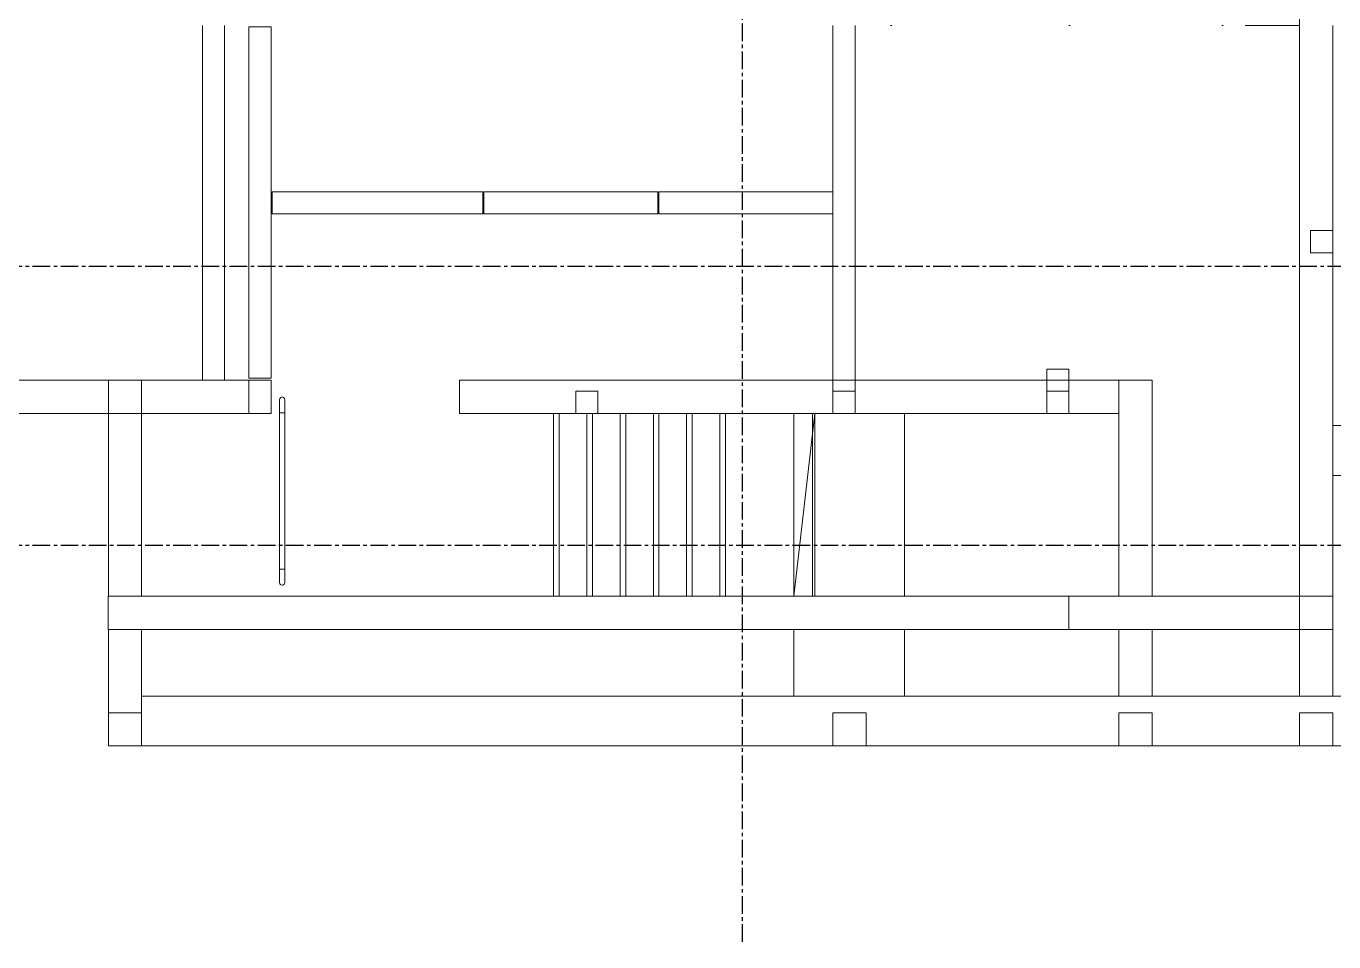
# Model space of a CAD drawing. Header units: millimetres. Extents: x 3774 to 718460, y -768339 to 192544.
# Drawn here: x 348298 to 360098, y -639940 to -631677 of the extents above; entities that cross this region are included whole.
import ezdxf

# ---------------------------------------------------------------- set-up
doc = ezdxf.new("R2010")
doc.units = ezdxf.units.MM
doc.linetypes.add('CENTER', pattern=[50.8, 31.75, -6.35, 6.35, -6.35])
doc.linetypes.add('XKITLINE00', pattern=[0])
doc.layers.add('Part', color=7, linetype='Continuous', lineweight=0)

# ---------------------------------------------------------------- blocks, each defined once
blk = doc.blocks.new('*A822964')
at = {"layer": 'Part', "color": 7, "linetype": 'XKITLINE00', "lineweight": 0}
for p, q in [((1852.47992, -103.296028), (1852.47992, -106.896028)), ((1852.47992, -103.296028), (2025.648, -103.296028)), ((1852.47992, -106.896028), (2025.648, -106.896028))]:
    blk.add_line(p, q, dxfattribs=at)
blk = doc.blocks.new('*A2003082')
at = {"layer": 'Part', "color": 7, "linetype": 'XKITLINE00', "lineweight": 0}
for p, q in [((1742.960029, -100.016027), (1764.096, -100.016027)), ((1766.496, -100.016027), (1774.24, -100.016027)), ((1742.960029, -102.416027), (1764.096, -102.416027)), ((1766.496, -102.416027), (1774.24, -102.416027))]:
    blk.add_line(p, q, dxfattribs=at)
blk = doc.blocks.new('*A2283110')
at = {"layer": 'Part', "color": 7, "linetype": 'XKITLINE00', "lineweight": 0}
for p, q in [((1766.496, -100.016027), (1764.096, -100.016027)), ((1764.096, -100.016027), (1764.096, -102.416027)), ((1766.496, -102.416027), (1766.496, -100.016027)), ((1764.096, -102.416027), (1766.496, -102.416027))]:
    blk.add_line(p, q, dxfattribs=at)
blk = doc.blocks.new('*A2293111')
at = {"layer": 'Part', "color": 7, "linetype": 'XKITLINE00', "lineweight": 0}
for p, q in [((1852.48, -89.215995), (1850.88, -89.215995)), ((1850.88, -89.215995), (1850.88, -90.815995)), ((1852.48, -90.815995), (1852.48, -89.215995)), ((1850.88, -90.815995), (1852.48, -90.815995))]:
    blk.add_line(p, q, dxfattribs=at)
blk = doc.blocks.new('*A3123194')
at = {"layer": 'Part', "color": 7, "linetype": 'XKITLINE00', "lineweight": 0}
for p, q in [((1766.496, -122.816), (1813.568362, -122.816)), ((1766.496, -124.016027), (1766.496, -122.816)), ((1821.568362, -122.816), (1892.679962, -122.816)), ((1766.496, -126.416), (1816.4, -126.416)), ((1818.8, -126.416), (1837.04, -126.416)), ((1839.44, -126.416), (1850.08, -126.416)), ((1852.48, -126.416), (1868.48, -126.416))]:
    blk.add_line(p, q, dxfattribs=at)
blk = doc.blocks.new('*A3133195')
at = {"layer": 'Part', "color": 7, "linetype": 'XKITLINE00', "lineweight": 0}
for p, q in [((1839.44, -124.016027), (1837.04, -124.016027)), ((1837.04, -124.016027), (1837.04, -126.416027)), ((1839.44, -126.416027), (1839.44, -124.016027)), ((1837.04, -126.416027), (1839.44, -126.416027))]:
    blk.add_line(p, q, dxfattribs=at)
blk = doc.blocks.new('*A3173199')
at = {"layer": 'Part', "color": 7, "linetype": 'XKITLINE00', "lineweight": 0}
for p, q in [((1852.479922, -71.208014), (1852.479922, -62.496001)), ((1852.480007, -62.496001), (1892.68, -62.496001)), ((1892.679962, -122.816001), (1892.68, -62.496001)), ((1852.479922, -89.215995), (1852.479922, -74.408014)), ((1852.479922, -115.616027), (1852.479922, -90.815995)), ((1852.479922, -122.816001), (1852.479922, -118.016027)), ((1852.479922, -122.816001), (1892.679962, -122.816001))]:
    blk.add_line(p, q, dxfattribs=at)
blk = doc.blocks.new('*A3193201')
at = {"layer": 'Part', "color": 7, "linetype": 'XKITLINE00', "lineweight": 0}
for p, q in [((1850.07992, -62.496219), (1852.47992, -62.496216)), ((1850.07999, -115.616027), (1850.07992, -62.496219)), ((1852.479932, -71.208014), (1852.47992, -62.496216)), ((1852.479955, -89.215995), (1852.479936, -74.408014)), ((1852.47999, -115.616027), (1852.479958, -90.815995)), ((1850.08, -122.816002), (1850.079994, -118.016027)), ((1852.48, -122.815998), (1852.479994, -118.016027)), ((1850.08, -122.816002), (1852.48, -122.815998))]:
    blk.add_line(p, q, dxfattribs=at)
blk = doc.blocks.new('*A3223204')
at = {"layer": 'Part', "color": 7, "linetype": 'XKITLINE00', "lineweight": 0}
for p, q in [((1817.999968, -100.815995), (1817.999968, -74.415992)), ((1820.559977, -74.415992), (1820.639977, -74.415992)), ((1833.439955, -74.415992), (1833.519954, -74.415992)), ((1844.480015, -74.415992), (1844.560015, -74.415992)), ((1846.160015, -74.415992), (1850.08, -74.415992)), ((1850.08, -115.616027), (1850.08, -74.415992)), ((1850.08, -122.816), (1850.08, -118.016027)), ((1821.568362, -122.816), (1850.08, -122.816))]:
    blk.add_line(p, q, dxfattribs=at)
blk = doc.blocks.new('*A3233205')
at = {"layer": 'Part', "color": 7, "linetype": 'XKITLINE00', "lineweight": 0}
for p, q in [((1833.439996, -115.61599), (1850.079994, -115.615987)), ((1833.439997, -118.01599), (1850.079994, -118.015987))]:
    blk.add_line(p, q, dxfattribs=at)
blk = doc.blocks.new('*A3243206')
at = {"layer": 'Part', "color": 7, "linetype": 'XKITLINE00', "lineweight": 0}
for p, q in [((1839.439987, -100.016007), (1837.039987, -100.016008)), ((1837.039987, -100.016008), (1837.039996, -115.615988)), ((1839.439987, -100.016007), (1839.439996, -115.615986)), ((1839.439996, -115.615986), (1837.039996, -115.615988))]:
    blk.add_line(p, q, dxfattribs=at)
blk = doc.blocks.new('*A3253207')
at = {"layer": 'Part', "color": 7, "linetype": 'XKITLINE00', "lineweight": 0}
for p, q in [((1816.399987, -102.416016), (1813.568362, -102.416016)), ((1813.568362, -115.615993), (1813.568362, -102.416016)), ((1813.572957, -115.615993), (1815.088528, -102.416016)), ((1815.088387, -115.615992), (1815.088387, -102.416016)), ((1815.088528, -115.615992), (1815.088528, -102.416016)), ((1817.999987, -102.416016), (1821.568362, -102.416016)), ((1821.568362, -115.615991), (1821.568362, -102.416016)), ((1813.568362, -122.816), (1813.568362, -118.015993)), ((1821.568362, -122.816), (1821.568362, -118.015991)), ((1813.568362, -122.816), (1821.568362, -122.816))]:
    blk.add_line(p, q, dxfattribs=at)
blk = doc.blocks.new('*A3263208')
at = {"layer": 'Part', "color": 7, "linetype": 'XKITLINE00', "lineweight": 0}
for p, q in [((1831.839605, -100.815988), (1831.839586, -100.815989)), ((1831.839586, -100.815989), (1833.439586, -100.815989)), ((1831.839586, -102.415989), (1831.839586, -100.815989)), ((1833.439605, -100.815988), (1833.439586, -100.815989)), ((1833.439586, -100.815989), (1833.439586, -102.415989)), ((1831.839605, -102.415988), (1831.839586, -102.415989)), ((1833.439586, -102.415989), (1831.839586, -102.415989)), ((1833.439605, -102.415988), (1833.439586, -102.415989))]:
    blk.add_line(p, q, dxfattribs=at)
blk = doc.blocks.new('*A3273209')
at = {"layer": 'Part', "color": 7, "linetype": 'XKITLINE00', "lineweight": 0}
for p, q in [((1839.439997, -118.015986), (1837.039997, -118.015988)), ((1837.039997, -118.015988), (1837.04, -122.816001)), ((1839.439997, -118.015986), (1839.44, -122.815999)), ((1839.44, -122.815999), (1837.04, -122.816001))]:
    blk.add_line(p, q, dxfattribs=at)
blk = doc.blocks.new('*A3283210')
at = {"layer": 'Part', "color": 7, "linetype": 'XKITLINE00', "lineweight": 0}
for p, q in [((1816.399968, -86.416017), (1816.399968, -74.416033)), ((1817.999968, -100.015969), (1817.999968, -74.416033)), ((1816.399968, -100.015969), (1816.399968, -88.016017)), ((1816.399968, -100.015969), (1817.999968, -100.015969))]:
    blk.add_line(p, q, dxfattribs=at)
blk = doc.blocks.new('*A3763258')
at = {"layer": 'Part', "color": 7, "linetype": 'XKITLINE00', "lineweight": 0}
for p, q in [((1818.8, -124.016027), (1816.4, -124.016027)), ((1816.4, -124.016027), (1816.4, -126.416027)), ((1818.8, -126.416027), (1818.8, -124.016027)), ((1816.4, -126.416027), (1818.8, -126.416027))]:
    blk.add_line(p, q, dxfattribs=at)
blk = doc.blocks.new('*A3773259')
at = {"layer": 'Part', "color": 7, "linetype": 'XKITLINE00', "lineweight": 0}
for p, q in [((1766.496, -124.016027), (1764.096, -124.016027)), ((1764.096, -124.016027), (1764.096, -126.416027)), ((1766.496, -126.416027), (1766.496, -124.016027)), ((1764.096, -126.416027), (1766.496, -126.416027))]:
    blk.add_line(p, q, dxfattribs=at)
blk = doc.blocks.new('*A3783260')
at = {"layer": 'Part', "color": 7, "linetype": 'XKITLINE00', "lineweight": 0}
for p, q in [((1764.079998, -115.616), (1833.439996, -115.61599)), ((1764.079998, -118.016), (1764.079998, -115.616)), ((1833.439996, -115.61599), (1833.439997, -118.01599)), ((1833.439997, -118.01599), (1764.079998, -118.016))]:
    blk.add_line(p, q, dxfattribs=at)
blk = doc.blocks.new('*A3803262')
at = {"layer": 'Part', "color": 7, "linetype": 'XKITLINE00', "lineweight": 0}
for p, q in [((1816.399954, -100.015948), (1789.439972, -100.016)), ((1789.439972, -100.016), (1789.439972, -102.416)), ((1816.399955, -100.815995), (1816.399954, -100.015948)), ((1789.439972, -102.416), (1797.839987, -102.415984)), ((1799.439987, -102.415981), (1815.088528, -102.415951))]:
    blk.add_line(p, q, dxfattribs=at)
blk = doc.blocks.new('*A3813263')
at = {"layer": 'Part', "color": 7, "linetype": 'XKITLINE00', "lineweight": 0}
for p, q in [((1775.919999, -86.416028), (1791.11998, -86.416017)), ((1775.92, -88.016028), (1775.919999, -86.416028)), ((1791.11998, -86.416017), (1791.119981, -88.016017)), ((1791.119981, -88.016017), (1775.92, -88.016028))]:
    blk.add_line(p, q, dxfattribs=at)
blk = doc.blocks.new('*A3823264')
at = {"layer": 'Part', "color": 7, "linetype": 'XKITLINE00', "lineweight": 0}
for p, q in [((1796.24, -115.615995), (1796.24, -102.415995)), ((1796.64, -115.615995), (1796.64, -102.415995)), ((1798.64, -115.615995), (1798.64, -102.415995)), ((1799.04, -115.615995), (1799.04, -102.415995)), ((1801.04, -115.615995), (1801.04, -102.415995)), ((1801.44, -115.615995), (1801.44, -102.415995)), ((1803.44, -115.615995), (1803.44, -102.415995)), ((1803.84, -115.615995), (1803.84, -102.415995)), ((1805.84, -115.615995), (1805.84, -102.415995)), ((1806.24, -115.615995), (1806.24, -102.415995)), ((1808.24, -115.615995), (1808.24, -102.415995)), ((1808.64, -102.415995), (1814.928387, -102.415995)), ((1808.64, -115.615995), (1808.64, -102.415995)), ((1814.928387, -115.615995), (1814.928387, -102.415995))]:
    blk.add_line(p, q, dxfattribs=at)
blk = doc.blocks.new('*A3833265')
at = {"layer": 'Part', "color": 7, "linetype": 'XKITLINE00', "lineweight": 0}
for p, q in [((1774.240028, -74.496002), (1775.840028, -74.496002)), ((1774.240028, -99.856027), (1774.240028, -74.496002)), ((1775.840028, -74.496002), (1775.840028, -99.856027)), ((1775.840028, -99.856027), (1774.240028, -99.856027))]:
    blk.add_line(p, q, dxfattribs=at)
blk = doc.blocks.new('*A3853267')
at = {"layer": 'Part', "color": 7, "linetype": 'XKITLINE00', "lineweight": 0}
for p, q in [((1803.84002, -86.416028), (1816.4, -86.416017)), ((1803.840021, -88.016028), (1803.84002, -86.416028)), ((1816.4, -86.416017), (1816.400002, -88.016017)), ((1816.400002, -88.016017), (1803.840021, -88.016028))]:
    blk.add_line(p, q, dxfattribs=at)
blk = doc.blocks.new('*A3863268')
at = {"layer": 'Part', "color": 7, "linetype": 'XKITLINE00', "lineweight": 0}
for p, q in [((1791.20002, -86.416028), (1803.76, -86.416017)), ((1791.200021, -88.016028), (1791.20002, -86.416028)), ((1803.76, -86.416017), (1803.760002, -88.016017)), ((1803.760002, -88.016017), (1791.200021, -88.016028))]:
    blk.add_line(p, q, dxfattribs=at)
blk = doc.blocks.new('*A3873269')
at = {"layer": 'Part', "color": 7, "linetype": 'XKITLINE00', "lineweight": 0}
for p, q in [((1774.239948, -100.016028), (1775.839948, -100.016028)), ((1774.239948, -102.416028), (1774.239948, -100.016028)), ((1775.839948, -100.016028), (1775.839948, -102.416028)), ((1775.839948, -102.416028), (1774.239948, -102.416028))]:
    blk.add_line(p, q, dxfattribs=at)
blk = doc.blocks.new('*A3883270')
at = {"layer": 'Part', "color": 7, "linetype": 'XKITLINE00', "lineweight": 0}
for p, q in [((1766.495999, -118.016), (1766.496, -122.816)), ((1766.496, -122.816), (1813.568363, -122.816))]:
    blk.add_line(p, q, dxfattribs=at)
blk = doc.blocks.new('*A3893271')
at = {"layer": 'Part', "color": 7, "linetype": 'XKITLINE00', "lineweight": 0}
for p, q in [((1764.096, -115.616), (1764.096, -102.416027)), ((1766.496, -115.616), (1766.496, -102.416027)), ((1764.096, -124.016027), (1764.096, -118.016)), ((1766.496, -124.016027), (1766.496, -118.016))]:
    blk.add_line(p, q, dxfattribs=at)
blk = doc.blocks.new('*A3903272')
at = {"layer": 'Part', "color": 7, "linetype": 'XKITLINE00', "lineweight": 0}
for p, q in [((1776.445648, -102.37597), (1776.445648, -113.6672)), ((1776.445648, -102.37597), (1776.834448, -102.37597)), ((1776.834448, -113.6672), (1776.834448, -102.37597)), ((1776.445648, -113.6672), (1776.834448, -113.6672))]:
    blk.add_line(p, q, dxfattribs=at)
blk = doc.blocks.new('*A3913273')
at = {"layer": 'Part', "color": 7, "linetype": 'XKITLINE00', "lineweight": 0}
for p, q in [((1776.445648, -114.6216), (1776.445648, -113.6672)), ((1776.445648, -113.6672), (1776.834448, -113.6672)), ((1776.834448, -114.6216), (1776.834448, -113.6672)), ((1776.471692, -114.7188), (1776.445648, -114.6216)), ((1776.542848, -114.789956), (1776.471692, -114.7188)), ((1776.640048, -114.816), (1776.542848, -114.789956)), ((1776.737248, -114.789956), (1776.640048, -114.816)), ((1776.808403, -114.7188), (1776.737248, -114.789956)), ((1776.834448, -114.6216), (1776.808403, -114.7188))]:
    blk.add_line(p, q, dxfattribs=at)
blk = doc.blocks.new('*A3923274')
at = {"layer": 'Part', "color": 7, "linetype": 'XKITLINE00', "lineweight": 0}
for p, q in [((1776.445648, -101.42157), (1776.471692, -101.32437)), ((1776.445648, -102.37597), (1776.445648, -101.42157)), ((1776.471692, -101.32437), (1776.542848, -101.253215)), ((1776.542848, -101.253215), (1776.640048, -101.22717)), ((1776.640048, -101.22717), (1776.737248, -101.253215)), ((1776.737248, -101.253215), (1776.808403, -101.32437)), ((1776.808403, -101.32437), (1776.834448, -101.42157)), ((1776.834448, -102.37597), (1776.834448, -101.42157)), ((1776.445648, -102.37597), (1776.834448, -102.37597))]:
    blk.add_line(p, q, dxfattribs=at)
blk = doc.blocks.new('*A3933275')
at = {"layer": 'Part', "color": 7, "linetype": 'XKITLINE00', "lineweight": 0}
for p, q in [((1799.439987, -100.815995), (1797.839987, -100.815995)), ((1797.839987, -100.815995), (1797.839987, -102.415995)), ((1799.439987, -102.415995), (1799.439987, -100.815995)), ((1797.839987, -102.415995), (1799.439987, -102.415995))]:
    blk.add_line(p, q, dxfattribs=at)
blk = doc.blocks.new('*A3943276')
at = {"layer": 'Part', "color": 7, "linetype": 'XKITLINE00', "lineweight": 0}
for p, q in [((1770.88, -72.416045), (1770.88, -72.408003)), ((1772.48, -72.416045), (1772.48, -72.408003)), ((1770.88, -100.016065), (1770.88, -74.416045)), ((1772.48, -100.016065), (1772.48, -74.416056)), ((1770.88, -100.016065), (1772.48, -100.016065))]:
    blk.add_line(p, q, dxfattribs=at)
blk = doc.blocks.new('*A3973279')
at = {"layer": 'Part', "color": 7, "linetype": 'XKITLINE00', "lineweight": 0}
for p, q in [((1833.439614, -99.215987), (1831.839605, -99.215988)), ((1831.839605, -99.215988), (1831.839605, -100.815989)), ((1833.439605, -99.215988), (1833.439605, -100.815989))]:
    blk.add_line(p, q, dxfattribs=at)
blk = doc.blocks.new('*A3983280')
at = {"layer": 'Part', "color": 7, "linetype": 'XKITLINE00', "lineweight": 0}
for p, q in [((1816.399979, -100.016016), (1837.039987, -100.016008)), ((1816.399979, -100.815995), (1816.399979, -100.016016)), ((1837.039987, -100.016008), (1837.039988, -102.416008)), ((1821.568362, -102.416014), (1831.839586, -102.41601)), ((1833.439586, -102.416009), (1837.039988, -102.416008))]:
    blk.add_line(p, q, dxfattribs=at)
blk = doc.blocks.new('*A3993281')
at = {"layer": 'Part', "color": 7, "linetype": 'XKITLINE00', "lineweight": 0}
for p, q in [((1817.999987, -100.815995), (1816.399987, -100.815995)), ((1816.399987, -100.815995), (1816.399987, -102.415995)), ((1817.999987, -102.415995), (1817.999987, -100.815995)), ((1816.399987, -102.415995), (1817.999987, -102.415995))]:
    blk.add_line(p, q, dxfattribs=at)
blk = doc.blocks.new('*A4273309')
at = {"layer": 'Part', "color": 7, "linetype": 'XKITLINE00', "lineweight": 0}
for p, q in [((1852.48, -124.016027), (1850.08, -124.016027)), ((1850.08, -124.016027), (1850.08, -126.416027)), ((1852.48, -126.416027), (1852.48, -124.016027)), ((1850.08, -126.416027), (1852.48, -126.416027))]:
    blk.add_line(p, q, dxfattribs=at)
blk = doc.blocks.new('*A4293311')
at = {"layer": 'Part', "color": 7, "linetype": 'XKITLINE00', "lineweight": 0}
for p, q in [((1850.079994, -115.615987), (1850.079994, -115.616027)), ((1850.079994, -115.616027), (1852.479994, -115.616027)), ((1850.079994, -118.016027), (1850.079994, -115.616027)), ((1852.479994, -115.615987), (1852.479994, -115.616027)), ((1852.479994, -115.616027), (1852.479994, -118.016027)), ((1850.079994, -118.015987), (1850.079994, -118.016027)), ((1852.479994, -118.016027), (1850.079994, -118.016027)), ((1852.479994, -118.015987), (1852.479994, -118.016027))]:
    blk.add_line(p, q, dxfattribs=at)

msp = doc.modelspace()

# ---------------------------------------------------------------- linework, layer by layer
at = {"color": 7, "linetype": 'CENTER', "ltscale": 5}
for points in [[(354762.556, -639940.293), (354762.556, -621042.217)], [(383058.206, -633845.363), (341557.209, -633845.363)], [(383058.206, -636362.363), (341553.507, -636362.363)]]:
    msp.add_lwpolyline(points, dxfattribs=at)

# ---------------------------------------------------------------- block references
at = {"color": 7, "lineweight": 0, "xscale": 125, "yscale": 125, "zscale": 125}
for name in ['*A3193201', '*A3173199', '*A3943276', '*A3833265', '*A3283210', '*A3223204', '*A3813263', '*A3863268', '*A3853267', '*A2293111', '*A3973279', '*A2003082', '*A2283110', '*A3873269', '*A3803262', '*A3983280', '*A3243206', '*A3923274', '*A3933275', '*A3993281', '*A3263208', '*A3893271', '*A3903272', '*A3823264', '*A3253207', '*A822964', '*A3913273', '*A3783260', '*A3233205', '*A4293311', '*A3883270', '*A3273209', '*A3123194', '*A3773259', '*A3763258', '*A3133195', '*A4273309']:
    msp.add_blockref(name, (128527.556, -622370.363), dxfattribs=at)

doc.saveas('drawing.dxf')
